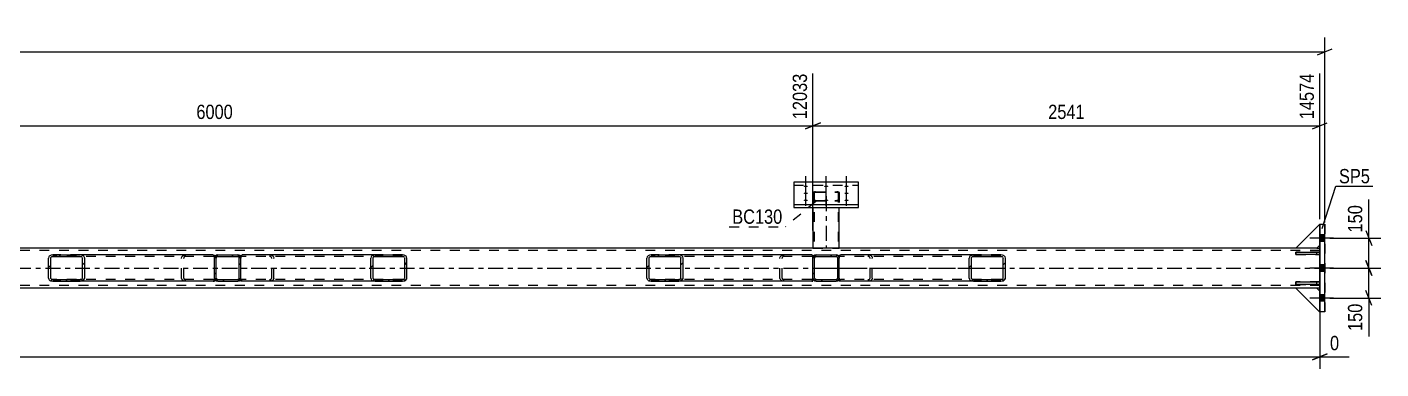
# Model space of a CAD drawing. Header units: millimetres. Extents: x 0 to 12136, y 0 to 297.
# Drawn here: x 11864.8 to 12136.3, y 116.7 to 185.1 of the extents above; entities that cross this region are included whole.
import ezdxf

# ---------------------------------------------------------------- set-up
doc = ezdxf.new("R2010")
doc.units = ezdxf.units.MM
doc.linetypes.add('DXK_LINE_DOT2', pattern=[3.9198, 1.9599, -1.9599])
doc.linetypes.add('DXK_LINE_DOT3', pattern=[5.9187, 2.979, -0.9799, 0.9799, -0.9799])
doc.styles.add('Arial Narrow', font='ARIALN.TTF', dxfattribs={"height": 0.2})

# ---------------------------------------------------------------- blocks, each defined once
blk = doc.blocks.new('Bolt-761550640-5377 - 5365')
at = {"linetype": 'Continuous'}
for points in [[(12124.02, 143.52), (12124.02, 142.2), (12125.02, 142.2), (12125.02, 143.52)], [(12124.02, 143.52), (12124.02, 142.2), (12125.02, 142.2), (12125.02, 143.52)], [(12124.02, 143.52), (12124.02, 142.2), (12125.02, 142.2), (12125.02, 143.52)], [(12124.02, 143.52), (12124.02, 142.2), (12125.02, 142.2), (12125.02, 143.52)], [(12124.02, 137.52), (12124.02, 136.2), (12125.02, 136.2), (12125.02, 137.52)], [(12124.02, 137.52), (12124.02, 136.2), (12125.02, 136.2), (12125.02, 137.52)], [(12124.02, 131.52), (12124.02, 130.2), (12125.02, 130.2), (12125.02, 131.52)], [(12124.02, 131.52), (12124.02, 130.2), (12125.02, 130.2), (12125.02, 131.52)], [(12124.02, 131.52), (12124.02, 130.2), (12125.02, 130.2), (12125.02, 131.52)], [(12124.02, 131.52), (12124.02, 130.2), (12125.02, 130.2), (12125.02, 131.52)]]:
    blk.add_hatch(color=1, dxfattribs=at).paths.add_polyline_path(points)
at = {"color": 1, "linetype": 'Continuous'}
for p, q in [((12126.78, 142.86), (12122.02, 142.86)), ((12126.78, 142.86), (12122.02, 142.86)), ((12126.78, 142.86), (12122.02, 142.86)), ((12126.78, 142.86), (12122.02, 142.86)), ((12125.02, 143.52), (12124.02, 143.52)), ((12125.02, 143.52), (12124.02, 143.52)), ((12125.02, 143.52), (12124.02, 143.52)), ((12125.02, 143.52), (12124.02, 143.52)), ((12125.02, 142.2), (12124.02, 142.2)), ((12125.02, 142.2), (12124.02, 142.2)), ((12125.02, 142.2), (12124.02, 142.2)), ((12125.02, 142.2), (12124.02, 142.2)), ((12126.78, 136.86), (12122.02, 136.86)), ((12126.78, 136.86), (12122.02, 136.86)), ((12125.02, 137.52), (12124.02, 137.52)), ((12125.02, 137.52), (12124.02, 137.52)), ((12125.02, 136.2), (12124.02, 136.2)), ((12125.02, 136.2), (12124.02, 136.2)), ((12126.78, 130.86), (12122.02, 130.86)), ((12126.78, 130.86), (12122.02, 130.86)), ((12126.78, 130.86), (12122.02, 130.86)), ((12126.78, 130.86), (12122.02, 130.86)), ((12125.02, 131.52), (12124.02, 131.52)), ((12125.02, 131.52), (12124.02, 131.52)), ((12125.02, 131.52), (12124.02, 131.52)), ((12125.02, 131.52), (12124.02, 131.52)), ((12125.02, 130.2), (12124.02, 130.2)), ((12125.02, 130.2), (12124.02, 130.2)), ((12125.02, 130.2), (12124.02, 130.2)), ((12125.02, 130.2), (12124.02, 130.2))]:
    blk.add_line(p, q, dxfattribs=at)
blk = doc.blocks.new('Part-761550640-5383 - 5365')
at = {"color": 2, "linetype": 'Continuous'}
for p, q in [((12124.02, 145.66), (12125.02, 145.66)), ((12124.02, 128.06), (12124.02, 145.66)), ((12125.02, 128.06), (12125.02, 145.66)), ((12125.02, 128.06), (12124.02, 128.06))]:
    blk.add_line(p, q, dxfattribs=at)
at = {"color": 7, "linetype": 'DXK_LINE_DOT2'}
for p, q in [((12124.02, 128.06), (12124.02, 145.66)), ((12125.02, 145.66), (12125.02, 128.06))]:
    blk.add_line(p, q, dxfattribs=at)
blk = doc.blocks.new('Bolt-761550640-5390 - 5365')
at = {"linetype": 'Continuous'}
for points in [[(12020.92, 153.09), (12020.83, 153.09), (12020.74, 153.1), (12020.66, 153.12), (12020.6, 153.14), (12020.54, 153.17), (12020.5, 153.19), (12020.49, 153.23), (12020.49, 153.26), (12020.5, 153.29), (12020.54, 153.32), (12020.6, 153.34), (12020.66, 153.36), (12020.74, 153.38), (12020.83, 153.39), (12020.92, 153.39), (12021.01, 153.39), (12021.1, 153.38), (12021.18, 153.36), (12021.25, 153.34), (12021.3, 153.32), (12021.34, 153.29), (12021.36, 153.26), (12021.36, 153.23), (12021.34, 153.19), (12021.3, 153.17), (12021.25, 153.14), (12021.18, 153.12), (12021.1, 153.1), (12021.01, 153.09)], [(12025.04, 153.09), (12024.95, 153.09), (12024.86, 153.1), (12024.78, 153.12), (12024.72, 153.14), (12024.66, 153.17), (12024.62, 153.19), (12024.61, 153.23), (12024.61, 153.26), (12024.62, 153.29), (12024.66, 153.32), (12024.72, 153.34), (12024.78, 153.36), (12024.86, 153.38), (12024.95, 153.39), (12025.04, 153.39), (12025.13, 153.39), (12025.22, 153.38), (12025.3, 153.36), (12025.37, 153.34), (12025.42, 153.32), (12025.46, 153.29), (12025.48, 153.26), (12025.48, 153.23), (12025.46, 153.19), (12025.42, 153.17), (12025.37, 153.14), (12025.3, 153.12), (12025.22, 153.1), (12025.13, 153.09)], [(12029.12, 153.09), (12029.03, 153.09), (12028.94, 153.1), (12028.86, 153.12), (12028.8, 153.14), (12028.74, 153.17), (12028.7, 153.19), (12028.69, 153.23), (12028.69, 153.26), (12028.7, 153.29), (12028.74, 153.32), (12028.8, 153.34), (12028.86, 153.36), (12028.94, 153.38), (12029.03, 153.39), (12029.12, 153.39), (12029.21, 153.39), (12029.3, 153.38), (12029.38, 153.36), (12029.45, 153.34), (12029.5, 153.32), (12029.54, 153.29), (12029.56, 153.26), (12029.56, 153.23), (12029.54, 153.19), (12029.5, 153.17), (12029.45, 153.14), (12029.38, 153.12), (12029.3, 153.1), (12029.21, 153.09)], [(12020.92, 151.69), (12020.83, 151.7), (12020.74, 151.71), (12020.66, 151.72), (12020.6, 151.74), (12020.54, 151.77), (12020.5, 151.8), (12020.49, 151.83), (12020.49, 151.86), (12020.5, 151.89), (12020.54, 151.92), (12020.6, 151.95), (12020.66, 151.97), (12020.74, 151.98), (12020.83, 151.99), (12020.92, 152), (12021.01, 151.99), (12021.1, 151.98), (12021.18, 151.97), (12021.25, 151.95), (12021.3, 151.92), (12021.34, 151.89), (12021.36, 151.86), (12021.36, 151.83), (12021.34, 151.8), (12021.3, 151.77), (12021.25, 151.74), (12021.18, 151.72), (12021.1, 151.71), (12021.01, 151.7)], [(12020.92, 150.29), (12020.83, 150.29), (12020.74, 150.3), (12020.66, 150.31), (12020.6, 150.34), (12020.54, 150.36), (12020.5, 150.39), (12020.49, 150.42), (12020.49, 150.45), (12020.5, 150.48), (12020.54, 150.51), (12020.6, 150.54), (12020.66, 150.56), (12020.74, 150.57), (12020.83, 150.58), (12020.92, 150.59), (12021.01, 150.58), (12021.1, 150.57), (12021.18, 150.56), (12021.25, 150.54), (12021.3, 150.51), (12021.34, 150.48), (12021.36, 150.45), (12021.36, 150.42), (12021.34, 150.39), (12021.3, 150.36), (12021.25, 150.34), (12021.18, 150.31), (12021.1, 150.3), (12021.01, 150.29)], [(12025.04, 150.29), (12024.95, 150.29), (12024.86, 150.3), (12024.78, 150.31), (12024.72, 150.34), (12024.66, 150.36), (12024.62, 150.39), (12024.61, 150.42), (12024.61, 150.45), (12024.62, 150.48), (12024.66, 150.51), (12024.72, 150.54), (12024.78, 150.56), (12024.86, 150.57), (12024.95, 150.58), (12025.04, 150.59), (12025.13, 150.58), (12025.22, 150.57), (12025.3, 150.56), (12025.37, 150.54), (12025.42, 150.51), (12025.46, 150.48), (12025.48, 150.45), (12025.48, 150.42), (12025.46, 150.39), (12025.42, 150.36), (12025.37, 150.34), (12025.3, 150.31), (12025.22, 150.3), (12025.13, 150.29)], [(12029.12, 151.69), (12029.03, 151.7), (12028.94, 151.71), (12028.86, 151.72), (12028.8, 151.74), (12028.74, 151.77), (12028.7, 151.8), (12028.69, 151.83), (12028.69, 151.86), (12028.7, 151.89), (12028.74, 151.92), (12028.8, 151.95), (12028.86, 151.97), (12028.94, 151.98), (12029.03, 151.99), (12029.12, 152), (12029.21, 151.99), (12029.3, 151.98), (12029.38, 151.97), (12029.45, 151.95), (12029.5, 151.92), (12029.54, 151.89), (12029.56, 151.86), (12029.56, 151.83), (12029.54, 151.8), (12029.5, 151.77), (12029.45, 151.74), (12029.38, 151.72), (12029.3, 151.71), (12029.21, 151.7)], [(12029.12, 150.29), (12029.03, 150.29), (12028.94, 150.3), (12028.86, 150.31), (12028.8, 150.34), (12028.74, 150.36), (12028.7, 150.39), (12028.69, 150.42), (12028.69, 150.45), (12028.7, 150.48), (12028.74, 150.51), (12028.8, 150.54), (12028.86, 150.56), (12028.94, 150.57), (12029.03, 150.58), (12029.12, 150.59), (12029.21, 150.58), (12029.3, 150.57), (12029.38, 150.56), (12029.45, 150.54), (12029.5, 150.51), (12029.54, 150.48), (12029.56, 150.45), (12029.56, 150.42), (12029.54, 150.39), (12029.5, 150.36), (12029.45, 150.34), (12029.38, 150.31), (12029.3, 150.3), (12029.21, 150.29)]]:
    blk.add_hatch(color=1, dxfattribs=at).paths.add_polyline_path(points)
at = {"color": 1, "linetype": 'Continuous'}
for p, q in [((12020.92, 152.15), (12020.92, 155.27)), ((12025.04, 152.15), (12025.04, 155.27)), ((12029.12, 152.15), (12029.12, 155.27)), ((12020.92, 150.76), (12020.92, 153.88)), ((12020.92, 149.35), (12020.92, 152.47)), ((12025.04, 149.35), (12025.04, 152.47)), ((12029.12, 150.76), (12029.12, 153.88)), ((12029.12, 149.35), (12029.12, 152.47))]:
    blk.add_line(p, q, dxfattribs=at)
blk = doc.blocks.new('Part-761550640-5522 - 5365')
at = {"color": 2, "linetype": 'Continuous'}
for p, q in [((12031.52, 154.06), (12018.52, 154.06)), ((12018.52, 154.06), (12018.52, 149.01)), ((12031.52, 149.01), (12031.52, 154.06)), ((12018.52, 149.62), (12031.52, 149.62)), ((12018.52, 149.01), (12031.52, 149.01))]:
    blk.add_line(p, q, dxfattribs=at)
at = {"color": 7, "linetype": 'DXK_LINE_DOT2'}
blk.add_line((12018.52, 153.46), (12031.52, 153.46), dxfattribs=at)
blk = doc.blocks.new('Part-761550640-5463 - 5365')
at = {"linetype": 'Continuous'}
h = blk.add_hatch(dxfattribs=at)
h.set_pattern_fill('', scale=0.7, style=0, pattern_type=0)
h.set_pattern_definition([(45, (11940.4137, 134.2726), (-1.57154, 1.57154), [])])
h.paths.add_polyline_path([(11940.08, 134.22), (11940.41, 134.27), (11940.7, 134.41), (11940.89, 134.62), (11940.96, 134.86), (11940.96, 138.86), (11940.89, 139.11), (11940.7, 139.32), (11940.41, 139.46), (11940.08, 139.5), (11934.59, 139.5), (11934.25, 139.46), (11933.97, 139.32), (11933.77, 139.11), (11933.71, 138.86), (11933.71, 134.86), (11933.77, 134.62), (11933.97, 134.41), (11934.25, 134.27), (11934.59, 134.22)])
h.paths.add_polyline_path([(11934.42, 134.57), (11934.28, 134.64), (11934.18, 134.74), (11934.15, 134.86), (11934.15, 138.86), (11934.18, 138.99), (11934.28, 139.09), (11934.42, 139.16), (11934.59, 139.18), (11940.08, 139.18), (11940.25, 139.16), (11940.39, 139.09), (11940.48, 138.99), (11940.52, 138.86), (11940.52, 134.86), (11940.48, 134.74), (11940.39, 134.64), (11940.25, 134.57), (11940.08, 134.54), (11934.59, 134.54)])
at = {"color": 2, "linetype": 'Continuous'}
for p, q in [((11907.66, 139.47), (11907.91, 139.5)), ((11907.66, 139.47), (11907.66, 138.86)), ((11934.59, 139.5), (11907.91, 139.5)), ((11933.77, 139.11), (11933.71, 138.86)), ((11933.71, 134.86), (11933.71, 138.86)), ((11934.15, 138.86), (11934.18, 138.99)), ((11934.15, 134.86), (11934.15, 138.86)), ((11934.59, 139.5), (11934.25, 139.46)), ((11934.42, 139.16), (11934.59, 139.18)), ((11934.59, 139.5), (11940.08, 139.5)), ((11934.59, 139.18), (11940.08, 139.18)), ((11940.41, 139.46), (11940.08, 139.5)), ((11940.08, 139.18), (11940.25, 139.16)), ((11940.48, 138.99), (11940.52, 138.86)), ((11940.52, 134.86), (11940.52, 138.86)), ((11940.96, 138.86), (11940.89, 139.11)), ((11940.96, 134.86), (11940.96, 138.86)), ((11907.66, 134.27), (11907.66, 134.86)), ((11907.66, 134.26), (11907.66, 134.27)), ((11907.91, 134.22), (11907.66, 134.26)), ((11934.59, 134.22), (11907.91, 134.22)), ((11933.71, 134.86), (11933.77, 134.62)), ((11934.18, 134.74), (11934.15, 134.86)), ((11934.25, 134.27), (11934.59, 134.22)), ((11934.59, 134.54), (11934.42, 134.57)), ((11934.59, 134.54), (11940.08, 134.54)), ((11934.59, 134.22), (11940.08, 134.22)), ((11940.25, 134.57), (11940.08, 134.54)), ((11940.08, 134.22), (11940.41, 134.27)), ((11940.52, 134.86), (11940.48, 134.74)), ((11940.89, 134.62), (11940.96, 134.86))]:
    blk.add_line(p, q, dxfattribs=at)
at = {"color": 7, "linetype": 'DXK_LINE_DOT2'}
for p, q in [((11907.66, 139.47), (11907.66, 139.12)), ((11907.75, 139.16), (11907.66, 139.12)), ((11907.66, 134.41), (11907.66, 138.86)), ((11907.91, 139.18), (11907.75, 139.16)), ((11940.08, 139.18), (11907.91, 139.18)), ((11913.41, 139.5), (11913.74, 139.46)), ((11913.57, 139.16), (11913.41, 139.18)), ((11913.84, 138.86), (11913.81, 138.99)), ((11913.84, 134.86), (11913.84, 138.86)), ((11914.22, 139.11), (11914.28, 138.86)), ((11914.28, 134.86), (11914.28, 138.86)), ((11940.08, 139.5), (11934.59, 139.5)), ((11907.66, 134.61), (11907.75, 134.57)), ((11907.75, 134.57), (11907.91, 134.54)), ((11940.08, 134.54), (11907.91, 134.54)), ((11913.41, 134.54), (11913.57, 134.57)), ((11913.74, 134.27), (11913.41, 134.22)), ((11913.81, 134.74), (11913.84, 134.86)), ((11914.28, 134.86), (11914.22, 134.62)), ((11940.08, 134.22), (11934.59, 134.22))]:
    blk.add_line(p, q, dxfattribs=at)
at = {"color": 7, "linetype": 'DXK_LINE_DOT3'}
blk.add_line((11903.81, 136.86), (11937.33, 136.86), dxfattribs=at)
at = {"color": 7, "linetype": 'DXK_LINE_DOT2'}
for centre, radius, start, end in [((11913.47, 138.77), 0.401, 32.4106, 75.4454), ((11913.54, 138.68), 0.802, 32.4106, 75.4454), ((11913.47, 134.96), 0.401, 284.5546, 327.5894), ((11913.54, 135.05), 0.802, 284.5546, 327.5894)]:
    blk.add_arc(centre, radius, start, end, dxfattribs=at)
at = {"color": 2, "linetype": 'Continuous'}
for centre, radius, start, end in [((11934.45, 138.68), 0.802, 104.5546, 147.5894), ((11934.52, 138.77), 0.401, 104.5546, 147.5894), ((11940.14, 138.77), 0.401, 32.4106, 75.4454), ((11940.21, 138.68), 0.802, 32.4106, 75.4454), ((11934.45, 135.05), 0.802, 212.4106, 255.4454), ((11934.52, 134.96), 0.401, 212.4106, 255.4454), ((11940.14, 134.96), 0.401, 284.5546, 327.5894), ((11940.21, 135.05), 0.802, 284.5546, 327.5894)]:
    blk.add_arc(centre, radius, start, end, dxfattribs=at)
blk = doc.blocks.new('Part-761550640-5400 - 5365')
at = {"color": 2, "linetype": 'Continuous'}
for p, q in [((12119.22, 133.59), (12119.22, 134.07)), ((12119.22, 134.07), (12124.02, 134.07)), ((12124.02, 133.59), (12119.22, 133.59)), ((12124.02, 134.07), (12124.02, 133.59))]:
    blk.add_line(p, q, dxfattribs=at)
at = {"color": 7, "linetype": 'DXK_LINE_DOT2'}
blk.add_line((12123.42, 133.59), (12123.42, 134.07), dxfattribs=at)
blk = doc.blocks.new('Part-761550640-5465 - 5365')
at = {"linetype": 'Continuous'}
h = blk.add_hatch(dxfattribs=at)
h.set_pattern_fill('', scale=0.7, style=0, pattern_type=0)
h.set_pattern_definition([(45, (12060.4133, 134.2726), (-1.57154, 1.57154), [])])
h.paths.add_polyline_path([(12060.08, 134.22), (12060.41, 134.27), (12060.7, 134.41), (12060.89, 134.62), (12060.96, 134.86), (12060.96, 138.86), (12060.89, 139.11), (12060.7, 139.32), (12060.41, 139.46), (12060.08, 139.5), (12054.59, 139.5), (12054.25, 139.46), (12053.96, 139.32), (12053.77, 139.11), (12053.71, 138.86), (12053.71, 134.86), (12053.77, 134.62), (12053.96, 134.41), (12054.25, 134.27), (12054.59, 134.22)])
h.paths.add_polyline_path([(12054.42, 134.57), (12054.28, 134.64), (12054.18, 134.74), (12054.15, 134.86), (12054.15, 138.86), (12054.18, 138.99), (12054.28, 139.09), (12054.42, 139.16), (12054.59, 139.18), (12060.08, 139.18), (12060.25, 139.16), (12060.39, 139.09), (12060.48, 138.99), (12060.52, 138.86), (12060.52, 134.86), (12060.48, 134.74), (12060.39, 134.64), (12060.25, 134.57), (12060.08, 134.54), (12054.59, 134.54)])
at = {"color": 2, "linetype": 'Continuous'}
for p, q in [((12027.66, 139.47), (12027.91, 139.5)), ((12027.66, 139.47), (12027.66, 138.86)), ((12054.59, 139.5), (12027.91, 139.5)), ((12053.77, 139.11), (12053.71, 138.86)), ((12053.71, 134.86), (12053.71, 138.86)), ((12054.15, 138.86), (12054.18, 138.99)), ((12054.15, 134.86), (12054.15, 138.86)), ((12054.59, 139.5), (12054.25, 139.46)), ((12054.42, 139.16), (12054.59, 139.18)), ((12054.59, 139.5), (12060.08, 139.5)), ((12054.59, 139.18), (12060.08, 139.18)), ((12060.41, 139.46), (12060.08, 139.5)), ((12060.08, 139.18), (12060.25, 139.16)), ((12060.48, 138.99), (12060.52, 138.86)), ((12060.52, 134.86), (12060.52, 138.86)), ((12060.96, 138.86), (12060.89, 139.11)), ((12060.96, 134.86), (12060.96, 138.86)), ((12027.66, 134.27), (12027.66, 134.86)), ((12027.66, 134.26), (12027.66, 134.27)), ((12027.91, 134.22), (12027.66, 134.26)), ((12054.59, 134.22), (12027.91, 134.22)), ((12053.71, 134.86), (12053.77, 134.62)), ((12054.18, 134.74), (12054.15, 134.86)), ((12054.25, 134.27), (12054.59, 134.22)), ((12054.59, 134.54), (12054.42, 134.57)), ((12054.59, 134.54), (12060.08, 134.54)), ((12054.59, 134.22), (12060.08, 134.22)), ((12060.25, 134.57), (12060.08, 134.54)), ((12060.08, 134.22), (12060.41, 134.27)), ((12060.52, 134.86), (12060.48, 134.74)), ((12060.89, 134.62), (12060.96, 134.86))]:
    blk.add_line(p, q, dxfattribs=at)
at = {"color": 7, "linetype": 'DXK_LINE_DOT2'}
for p, q in [((12027.66, 139.12), (12027.66, 139.47)), ((12027.75, 139.16), (12027.66, 139.12)), ((12027.66, 134.41), (12027.66, 138.86)), ((12027.91, 139.18), (12027.75, 139.16)), ((12060.08, 139.18), (12027.91, 139.18)), ((12033.41, 139.5), (12033.74, 139.46)), ((12033.57, 139.16), (12033.41, 139.18)), ((12033.84, 138.86), (12033.81, 138.99)), ((12033.84, 134.86), (12033.84, 138.86)), ((12034.22, 139.11), (12034.28, 138.86)), ((12034.28, 134.86), (12034.28, 138.86)), ((12060.08, 139.5), (12054.59, 139.5)), ((12027.66, 134.61), (12027.75, 134.57)), ((12027.75, 134.57), (12027.91, 134.54)), ((12060.08, 134.54), (12027.91, 134.54)), ((12033.41, 134.54), (12033.57, 134.57)), ((12033.74, 134.27), (12033.41, 134.22)), ((12033.81, 134.74), (12033.84, 134.86)), ((12034.28, 134.86), (12034.22, 134.62)), ((12060.08, 134.22), (12054.59, 134.22))]:
    blk.add_line(p, q, dxfattribs=at)
at = {"color": 7, "linetype": 'DXK_LINE_DOT3'}
blk.add_line((12023.81, 136.86), (12057.33, 136.86), dxfattribs=at)
at = {"color": 7, "linetype": 'DXK_LINE_DOT2'}
for centre, radius, start, end in [((12033.47, 138.77), 0.401, 32.4105, 75.4453), ((12033.54, 138.68), 0.802, 32.4105, 75.4453), ((12033.47, 134.96), 0.401, 284.5547, 327.5895), ((12033.54, 135.05), 0.802, 284.5547, 327.5895)]:
    blk.add_arc(centre, radius, start, end, dxfattribs=at)
at = {"color": 2, "linetype": 'Continuous'}
for centre, radius, start, end in [((12054.45, 138.68), 0.802, 104.5547, 147.5895), ((12054.52, 138.77), 0.401, 104.5547, 147.5895), ((12060.14, 138.77), 0.401, 32.4105, 75.4453), ((12060.21, 138.68), 0.802, 32.4105, 75.4453), ((12054.45, 135.05), 0.802, 212.4105, 255.4453), ((12054.52, 134.96), 0.401, 212.4105, 255.4453), ((12060.14, 134.96), 0.401, 284.5547, 327.5895), ((12060.21, 135.05), 0.802, 284.5547, 327.5895)]:
    blk.add_arc(centre, radius, start, end, dxfattribs=at)
blk = doc.blocks.new('Part-761550640-5401 - 5365')
at = {"color": 2, "linetype": 'Continuous'}
for p, q in [((12119.22, 139.59), (12119.22, 140.07)), ((12119.22, 140.07), (12124.02, 140.07)), ((12124.02, 139.59), (12119.22, 139.59)), ((12124.02, 140.07), (12124.02, 139.59))]:
    blk.add_line(p, q, dxfattribs=at)
at = {"color": 7, "linetype": 'DXK_LINE_DOT2'}
blk.add_line((12123.42, 139.59), (12123.42, 140.07), dxfattribs=at)
blk = doc.blocks.new('Part-761550640-5402 - 5365')
at = {"color": 7, "linetype": 'DXK_LINE_DOT2'}
for p, q in [((12124.02, 134.07), (12119.22, 134.07)), ((12119.22, 134.07), (12119.22, 133.59)), ((12119.22, 133.59), (12124.02, 133.59)), ((12123.42, 133.59), (12123.42, 134.07)), ((12124.02, 133.59), (12124.02, 134.07))]:
    blk.add_line(p, q, dxfattribs=at)
blk = doc.blocks.new('Part-761550640-5403 - 5365')
at = {"color": 7, "linetype": 'DXK_LINE_DOT2'}
for p, q in [((12124.02, 140.07), (12119.22, 140.07)), ((12119.22, 140.07), (12119.22, 139.59)), ((12119.22, 139.59), (12124.02, 139.59)), ((12123.42, 139.59), (12123.42, 140.07)), ((12124.02, 139.59), (12124.02, 140.07))]:
    blk.add_line(p, q, dxfattribs=at)
blk = doc.blocks.new('Part-761550640-5406 - 5365')
at = {"color": 7, "linetype": 'DXK_LINE_DOT2'}
for p, q in [((12119.22, 140.86), (12124.02, 145.66)), ((12124.02, 145.66), (12124.02, 141.46)), ((12124.02, 141.46), (12123.42, 140.86)), ((12123.42, 140.86), (12119.22, 140.86))]:
    blk.add_line(p, q, dxfattribs=at)
blk = doc.blocks.new('Part-761550640-5473 - 5365')
at = {"linetype": 'Continuous'}
h = blk.add_hatch(dxfattribs=at)
h.set_pattern_fill('', scale=0.7, style=0, pattern_type=0)
h.set_pattern_definition([(45, (11907.2622, 134.2726), (-1.57154, 1.57154), [])])
h.paths.add_polyline_path([(11907.02, 134.22), (11907.26, 134.27), (11907.47, 134.41), (11907.61, 134.62), (11907.66, 134.86), (11907.66, 138.86), (11907.61, 139.11), (11907.47, 139.32), (11907.26, 139.46), (11907.02, 139.5), (11903.02, 139.5), (11902.77, 139.46), (11902.56, 139.32), (11902.43, 139.11), (11902.38, 138.86), (11902.38, 134.86), (11902.43, 134.62), (11902.56, 134.41), (11902.77, 134.27), (11903.02, 134.22)])
h.paths.add_polyline_path([(11902.89, 134.57), (11902.79, 134.64), (11902.72, 134.74), (11902.7, 134.86), (11902.7, 138.86), (11902.72, 138.99), (11902.79, 139.09), (11902.89, 139.16), (11903.02, 139.18), (11907.02, 139.18), (11907.14, 139.16), (11907.24, 139.09), (11907.31, 138.99), (11907.34, 138.86), (11907.34, 134.86), (11907.31, 134.74), (11907.24, 134.64), (11907.14, 134.57), (11907.02, 134.54), (11903.02, 134.54)])
at = {"color": 7, "linetype": 'DXK_LINE_DOT2'}
for p, q in [((11902.38, 138.86), (11902.43, 139.11)), ((11902.38, 134.86), (11902.38, 138.86)), ((11902.72, 138.99), (11902.7, 138.86)), ((11902.7, 134.86), (11902.7, 138.86)), ((11902.77, 139.46), (11903.02, 139.5)), ((11903.02, 139.18), (11902.89, 139.16)), ((11903.02, 139.5), (11907.02, 139.5)), ((11903.02, 139.18), (11907.02, 139.18)), ((11907.02, 139.5), (11907.26, 139.46)), ((11907.14, 139.16), (11907.02, 139.18)), ((11907.34, 138.86), (11907.31, 138.99)), ((11907.34, 134.86), (11907.34, 138.86)), ((11907.61, 139.11), (11907.66, 138.86)), ((11907.66, 134.86), (11907.66, 138.86)), ((11902.43, 134.62), (11902.38, 134.86)), ((11902.7, 134.86), (11902.72, 134.74)), ((11903.02, 134.22), (11902.77, 134.27)), ((11902.89, 134.57), (11903.02, 134.54)), ((11903.02, 134.54), (11907.02, 134.54)), ((11903.02, 134.22), (11907.02, 134.22)), ((11907.02, 134.54), (11907.14, 134.57)), ((11907.26, 134.27), (11907.02, 134.22)), ((11907.31, 134.74), (11907.34, 134.86)), ((11907.66, 134.86), (11907.61, 134.62))]:
    blk.add_line(p, q, dxfattribs=at)
at = {"color": 2, "linetype": 'Continuous'}
for p, q in [((11902.43, 139.11), (11902.38, 138.86)), ((11902.38, 134.86), (11902.38, 138.86)), ((11902.7, 138.86), (11902.72, 138.99)), ((11902.7, 134.86), (11902.7, 138.86)), ((11903.02, 139.5), (11902.77, 139.46)), ((11902.89, 139.16), (11903.02, 139.18)), ((11903.02, 139.5), (11907.02, 139.5)), ((11903.02, 139.18), (11907.02, 139.18)), ((11907.26, 139.46), (11907.02, 139.5)), ((11907.02, 139.18), (11907.14, 139.16)), ((11907.31, 138.99), (11907.34, 138.86)), ((11907.34, 134.86), (11907.34, 138.86)), ((11907.66, 138.86), (11907.61, 139.11)), ((11907.66, 134.86), (11907.66, 138.86)), ((11902.38, 134.86), (11902.43, 134.62)), ((11902.72, 134.74), (11902.7, 134.86)), ((11902.77, 134.27), (11903.02, 134.22)), ((11903.02, 134.54), (11902.89, 134.57)), ((11903.02, 134.54), (11907.02, 134.54)), ((11903.02, 134.22), (11907.02, 134.22)), ((11907.14, 134.57), (11907.02, 134.54)), ((11907.02, 134.22), (11907.26, 134.27)), ((11907.34, 134.86), (11907.31, 134.74)), ((11907.61, 134.62), (11907.66, 134.86))]:
    blk.add_line(p, q, dxfattribs=at)
at = {"color": 7, "linetype": 'DXK_LINE_DOT3'}
blk.add_line((11905.02, 136.86), (11905.02, 136.86), dxfattribs=at)
at = {"color": 7, "linetype": 'DXK_LINE_DOT2'}
for centre, radius, start, end in [((11903.02, 138.86), 0.64, 112.5, 157.5), ((11903.02, 138.86), 0.32, 112.5, 157.5), ((11907.02, 138.86), 0.32, 22.5, 67.5), ((11907.02, 138.86), 0.64, 22.5, 67.5), ((11903.02, 134.86), 0.64, 202.5, 247.5), ((11903.02, 134.86), 0.32, 202.5, 247.5), ((11907.02, 134.86), 0.32, 292.5, 337.5), ((11907.02, 134.86), 0.64, 292.5, 337.5)]:
    blk.add_arc(centre, radius, start, end, dxfattribs=at)
at = {"color": 2, "linetype": 'Continuous'}
for centre, radius, start, end in [((11903.02, 138.86), 0.64, 112.5, 157.5), ((11903.02, 138.86), 0.32, 112.5, 157.5), ((11907.02, 138.86), 0.32, 22.5, 67.5), ((11907.02, 138.86), 0.64, 22.5, 67.5), ((11903.02, 134.86), 0.64, 202.5, 247.5), ((11903.02, 134.86), 0.32, 202.5, 247.5), ((11907.02, 134.86), 0.32, 292.5, 337.5), ((11907.02, 134.86), 0.64, 292.5, 337.5)]:
    blk.add_arc(centre, radius, start, end, dxfattribs=at)
blk = doc.blocks.new('Part-761550640-5409 - 5365')
at = {"color": 2, "linetype": 'Continuous'}
for p, q in [((12119.22, 140.86), (12124.02, 145.66)), ((12124.02, 141.46), (12123.42, 140.86)), ((12123.42, 140.86), (12119.22, 140.86))]:
    blk.add_line(p, q, dxfattribs=at)
at = {"color": 7, "linetype": 'DXK_LINE_DOT2'}
blk.add_line((12124.02, 141.46), (12124.02, 145.66), dxfattribs=at)
blk = doc.blocks.new('Part-761550640-5412 - 5365')
at = {"color": 7, "linetype": 'DXK_LINE_DOT2'}
for p, q in [((12119.22, 140.86), (12124.02, 145.66)), ((12124.02, 145.66), (12124.02, 141.46)), ((12124.02, 141.46), (12123.42, 140.86)), ((12123.42, 140.86), (12119.22, 140.86))]:
    blk.add_line(p, q, dxfattribs=at)
blk = doc.blocks.new('Part-761550640-5415 - 5365')
at = {"color": 7, "linetype": 'DXK_LINE_DOT2'}
for p, q in [((12123.42, 132.83), (12119.22, 132.83)), ((12119.22, 132.83), (12124.02, 128.03)), ((12124.02, 132.23), (12123.42, 132.83)), ((12124.02, 128.03), (12124.02, 132.23))]:
    blk.add_line(p, q, dxfattribs=at)
blk = doc.blocks.new('Part-761550640-5418 - 5365')
at = {"color": 2, "linetype": 'Continuous'}
for p, q in [((12123.42, 132.83), (12119.22, 132.83)), ((12119.22, 132.83), (12124.02, 128.03)), ((12124.02, 132.23), (12123.42, 132.83)), ((12124.02, 128.06), (12124.02, 128.03))]:
    blk.add_line(p, q, dxfattribs=at)
at = {"color": 7, "linetype": 'DXK_LINE_DOT2'}
blk.add_line((12124.02, 128.03), (12124.02, 132.23), dxfattribs=at)
blk = doc.blocks.new('Part-761550640-5421 - 5365')
at = {"color": 7, "linetype": 'DXK_LINE_DOT2'}
for p, q in [((12123.42, 132.83), (12119.22, 132.83)), ((12119.22, 132.83), (12124.02, 128.03)), ((12124.02, 132.23), (12123.42, 132.83)), ((12124.02, 128.03), (12124.02, 132.23))]:
    blk.add_line(p, q, dxfattribs=at)
blk = doc.blocks.new('Part-761550640-5487 - 5365')
at = {"linetype": 'Continuous'}
h = blk.add_hatch(dxfattribs=at)
h.set_pattern_fill('', scale=0.7, style=0, pattern_type=0)
h.set_pattern_definition([(45, (11995.7846, 134.2726), (-1.57154, 1.57154), [])])
h.paths.add_polyline_path([(11995.45, 134.22), (11995.78, 134.27), (11996.07, 134.41), (11996.26, 134.62), (11996.33, 134.86), (11996.33, 138.86), (11996.26, 139.11), (11996.07, 139.32), (11995.78, 139.46), (11995.45, 139.5), (11989.96, 139.5), (11989.62, 139.46), (11989.34, 139.32), (11989.15, 139.11), (11989.08, 138.86), (11989.08, 134.86), (11989.15, 134.62), (11989.34, 134.41), (11989.62, 134.27), (11989.96, 134.22)])
h.paths.add_polyline_path([(11989.79, 134.57), (11989.65, 134.64), (11989.55, 134.74), (11989.52, 134.86), (11989.52, 138.86), (11989.55, 138.99), (11989.65, 139.09), (11989.79, 139.16), (11989.96, 139.18), (11995.45, 139.18), (11995.62, 139.16), (11995.76, 139.09), (11995.85, 138.99), (11995.89, 138.86), (11995.89, 134.86), (11995.85, 134.74), (11995.76, 134.64), (11995.62, 134.57), (11995.45, 134.54), (11989.96, 134.54)])
at = {"color": 2, "linetype": 'Continuous'}
for p, q in [((11989.15, 139.11), (11989.08, 138.86)), ((11989.08, 134.86), (11989.08, 138.86)), ((11989.52, 138.86), (11989.55, 138.99)), ((11989.52, 134.86), (11989.52, 138.86)), ((11989.96, 139.5), (11989.62, 139.46)), ((11989.79, 139.16), (11989.96, 139.18)), ((11989.96, 139.5), (11995.45, 139.5)), ((11989.96, 139.18), (11995.45, 139.18)), ((12022.12, 139.5), (11995.45, 139.5)), ((11995.78, 139.46), (11995.45, 139.5)), ((11995.45, 139.18), (11995.62, 139.16)), ((11995.85, 138.99), (11995.89, 138.86)), ((11995.89, 134.86), (11995.89, 138.86)), ((11996.33, 138.86), (11996.26, 139.11)), ((11996.33, 134.86), (11996.33, 138.86)), ((12022.12, 139.5), (12022.38, 139.47)), ((12022.38, 139.47), (12022.38, 139.46)), ((12022.38, 139.46), (12022.38, 139.32)), ((12022.38, 139.32), (12022.38, 138.86)), ((11989.08, 134.86), (11989.15, 134.62)), ((11989.55, 134.74), (11989.52, 134.86)), ((11989.62, 134.27), (11989.96, 134.22)), ((11989.96, 134.54), (11989.79, 134.57)), ((11989.96, 134.54), (11995.45, 134.54)), ((11989.96, 134.22), (11995.45, 134.22)), ((11995.62, 134.57), (11995.45, 134.54)), ((11995.45, 134.22), (11995.78, 134.27)), ((12022.12, 134.22), (11995.45, 134.22)), ((11995.89, 134.86), (11995.85, 134.74)), ((11996.26, 134.62), (11996.33, 134.86)), ((12022.12, 134.22), (12022.38, 134.26)), ((12022.38, 134.26), (12022.38, 134.86))]:
    blk.add_line(p, q, dxfattribs=at)
at = {"color": 7, "linetype": 'DXK_LINE_DOT2'}
for p, q in [((11995.45, 139.5), (11989.96, 139.5)), ((12022.12, 139.18), (11989.96, 139.18)), ((12015.75, 138.86), (12015.82, 139.11)), ((12015.75, 134.86), (12015.75, 138.86)), ((12016.22, 138.99), (12016.19, 138.86)), ((12016.19, 134.86), (12016.19, 138.86)), ((12016.29, 139.46), (12016.63, 139.5)), ((12016.63, 139.18), (12016.46, 139.16)), ((12022.29, 139.16), (12022.12, 139.18)), ((12022.38, 139.12), (12022.29, 139.16)), ((12022.38, 139.47), (12022.38, 139.47)), ((12022.38, 139.32), (12022.38, 139.12)), ((12022.38, 134.86), (12022.38, 139.11)), ((12022.12, 134.54), (11989.96, 134.54)), ((11995.45, 134.22), (11989.96, 134.22)), ((12015.82, 134.62), (12015.75, 134.86)), ((12016.19, 134.86), (12016.22, 134.74)), ((12016.63, 134.22), (12016.29, 134.27)), ((12016.46, 134.57), (12016.63, 134.54)), ((12022.12, 134.54), (12022.29, 134.57)), ((12022.29, 134.57), (12022.38, 134.61))]:
    blk.add_line(p, q, dxfattribs=at)
at = {"color": 2, "linetype": 'Continuous'}
for centre, radius, start, end in [((11989.82, 138.68), 0.802, 104.5547, 147.5896), ((11989.89, 138.77), 0.401, 104.5547, 147.5896), ((11995.52, 138.77), 0.401, 32.4104, 75.4453), ((11995.58, 138.68), 0.802, 32.4104, 75.4453), ((11989.82, 135.05), 0.802, 212.4104, 255.4453), ((11989.89, 134.96), 0.401, 212.4104, 255.4453), ((11995.52, 134.96), 0.401, 284.5547, 327.5896), ((11995.58, 135.05), 0.802, 284.5547, 327.5896)]:
    blk.add_arc(centre, radius, start, end, dxfattribs=at)
at = {"color": 7, "linetype": 'DXK_LINE_DOT2'}
for centre, radius, start, end in [((12016.49, 138.68), 0.802, 104.5547, 147.5896), ((12016.56, 138.77), 0.401, 104.5547, 147.5896), ((12016.49, 135.05), 0.802, 212.4104, 255.4453), ((12016.56, 134.96), 0.401, 212.4104, 255.4453)]:
    blk.add_arc(centre, radius, start, end, dxfattribs=at)
blk = doc.blocks.new('Part-761550640-5427 - 5365')
at = {"color": 2, "linetype": 'Continuous'}
for p, q in [((11572.08, 140.86), (11571.48, 140.86)), ((11584.28, 140.86), (11576.28, 140.86)), ((12119.22, 140.86), (11584.38, 140.86)), ((12123.42, 140.86), (12124.02, 140.86)), ((11584.28, 132.86), (11571.48, 132.86)), ((12124.02, 132.86), (11584.38, 132.86))]:
    blk.add_line(p, q, dxfattribs=at)
at = {"color": 7, "linetype": 'DXK_LINE_DOT2'}
for p, q in [((11571.48, 132.86), (11571.48, 140.86)), ((11584.28, 140.38), (11571.48, 140.38)), ((11576.28, 140.86), (11572.08, 140.86)), ((12124.02, 140.38), (11584.38, 140.38)), ((12123.42, 140.86), (12119.22, 140.86)), ((12124.02, 140.86), (12124.02, 132.86)), ((11584.28, 133.34), (11571.48, 133.34)), ((12124.02, 133.34), (11584.38, 133.34)), ((12124.02, 132.86), (12124.02, 132.94))]:
    blk.add_line(p, q, dxfattribs=at)
at = {"color": 7, "linetype": 'DXK_LINE_DOT3'}
for p, q in [((11571.48, 136.86), (11584.28, 136.86)), ((11584.38, 136.86), (12124.02, 136.86))]:
    blk.add_line(p, q, dxfattribs=at)
blk = doc.blocks.new('Part-761550640-5471 - 5365')
at = {"linetype": 'Continuous'}
h = blk.add_hatch(dxfattribs=at)
h.set_pattern_fill('', scale=0.7, style=0, pattern_type=0)
h.set_pattern_definition([(45, (12027.262, 134.2726), (-1.57154, 1.57154), [])])
h.paths.add_polyline_path([(12027.02, 134.22), (12027.26, 134.27), (12027.47, 134.41), (12027.61, 134.62), (12027.66, 134.86), (12027.66, 138.86), (12027.61, 139.11), (12027.47, 139.32), (12027.26, 139.46), (12027.02, 139.5), (12023.02, 139.5), (12022.77, 139.46), (12022.56, 139.32), (12022.43, 139.11), (12022.38, 138.86), (12022.38, 134.86), (12022.43, 134.62), (12022.56, 134.41), (12022.77, 134.27), (12023.02, 134.22)])
h.paths.add_polyline_path([(12022.89, 134.57), (12022.79, 134.64), (12022.72, 134.74), (12022.7, 134.86), (12022.7, 138.86), (12022.72, 138.99), (12022.79, 139.09), (12022.89, 139.16), (12023.02, 139.18), (12027.02, 139.18), (12027.14, 139.16), (12027.24, 139.09), (12027.31, 138.99), (12027.34, 138.86), (12027.34, 134.86), (12027.31, 134.74), (12027.24, 134.64), (12027.14, 134.57), (12027.02, 134.54), (12023.02, 134.54)])
at = {"color": 7, "linetype": 'DXK_LINE_DOT2'}
for p, q in [((12022.38, 138.86), (12022.43, 139.11)), ((12022.38, 134.86), (12022.38, 138.86)), ((12022.72, 138.99), (12022.7, 138.86)), ((12022.7, 134.86), (12022.7, 138.86)), ((12022.77, 139.46), (12023.02, 139.5)), ((12023.02, 139.18), (12022.89, 139.16)), ((12023.02, 139.5), (12027.02, 139.5)), ((12023.02, 139.18), (12027.02, 139.18)), ((12027.02, 139.5), (12027.26, 139.46)), ((12027.14, 139.16), (12027.02, 139.18)), ((12027.34, 138.86), (12027.31, 138.99)), ((12027.34, 134.86), (12027.34, 138.86)), ((12027.61, 139.11), (12027.66, 138.86)), ((12027.66, 134.86), (12027.66, 138.86)), ((12022.43, 134.62), (12022.38, 134.86)), ((12022.7, 134.86), (12022.72, 134.74)), ((12023.02, 134.22), (12022.77, 134.27)), ((12022.89, 134.57), (12023.02, 134.54)), ((12023.02, 134.54), (12027.02, 134.54)), ((12023.02, 134.22), (12027.02, 134.22)), ((12027.02, 134.54), (12027.14, 134.57)), ((12027.26, 134.27), (12027.02, 134.22)), ((12027.31, 134.74), (12027.34, 134.86)), ((12027.66, 134.86), (12027.61, 134.62))]:
    blk.add_line(p, q, dxfattribs=at)
at = {"color": 2, "linetype": 'Continuous'}
for p, q in [((12022.43, 139.11), (12022.38, 138.86)), ((12022.38, 134.86), (12022.38, 138.86)), ((12022.7, 138.86), (12022.72, 138.99)), ((12022.7, 134.86), (12022.7, 138.86)), ((12023.02, 139.5), (12022.77, 139.46)), ((12022.89, 139.16), (12023.02, 139.18)), ((12023.02, 139.5), (12027.02, 139.5)), ((12023.02, 139.18), (12027.02, 139.18)), ((12027.26, 139.46), (12027.02, 139.5)), ((12027.02, 139.18), (12027.14, 139.16)), ((12027.31, 138.99), (12027.34, 138.86)), ((12027.34, 134.86), (12027.34, 138.86)), ((12027.66, 138.86), (12027.61, 139.11)), ((12027.66, 134.86), (12027.66, 138.86)), ((12022.38, 134.86), (12022.43, 134.62)), ((12022.72, 134.74), (12022.7, 134.86)), ((12022.77, 134.27), (12023.02, 134.22)), ((12023.02, 134.54), (12022.89, 134.57)), ((12023.02, 134.54), (12027.02, 134.54)), ((12023.02, 134.22), (12027.02, 134.22)), ((12027.14, 134.57), (12027.02, 134.54)), ((12027.02, 134.22), (12027.26, 134.27)), ((12027.34, 134.86), (12027.31, 134.74)), ((12027.61, 134.62), (12027.66, 134.86))]:
    blk.add_line(p, q, dxfattribs=at)
at = {"color": 7, "linetype": 'DXK_LINE_DOT3'}
blk.add_line((12025.02, 136.86), (12025.02, 136.86), dxfattribs=at)
at = {"color": 7, "linetype": 'DXK_LINE_DOT2'}
for centre, radius, start, end in [((12023.02, 138.86), 0.64, 112.5, 157.5), ((12023.02, 138.86), 0.32, 112.5, 157.5), ((12027.02, 138.86), 0.32, 22.5, 67.5), ((12027.02, 138.86), 0.64, 22.5, 67.5), ((12023.02, 134.86), 0.64, 202.5, 247.5), ((12023.02, 134.86), 0.32, 202.5, 247.5), ((12027.02, 134.86), 0.32, 292.5, 337.5), ((12027.02, 134.86), 0.64, 292.5, 337.5)]:
    blk.add_arc(centre, radius, start, end, dxfattribs=at)
at = {"color": 2, "linetype": 'Continuous'}
for centre, radius, start, end in [((12023.02, 138.86), 0.64, 112.5, 157.5), ((12023.02, 138.86), 0.32, 112.5, 157.5), ((12027.02, 138.86), 0.32, 22.5, 67.5), ((12027.02, 138.86), 0.64, 22.5, 67.5), ((12023.02, 134.86), 0.64, 202.5, 247.5), ((12023.02, 134.86), 0.32, 202.5, 247.5), ((12027.02, 134.86), 0.32, 292.5, 337.5), ((12027.02, 134.86), 0.64, 292.5, 337.5)]:
    blk.add_arc(centre, radius, start, end, dxfattribs=at)
blk = doc.blocks.new('Part-761550640-5478 - 5365')
at = {"color": 7, "linetype": 'DXK_LINE_DOT2'}
for p, q in [((12022.42, 152.04), (12022.38, 151.98)), ((12022.52, 152.09), (12022.42, 152.04)), ((12022.68, 152.13), (12022.52, 152.09)), ((12022.64, 152.01), (12022.69, 152.03)), ((12022.86, 152.14), (12022.68, 152.13)), ((12022.69, 152.03), (12022.77, 152.05)), ((12022.77, 152.05), (12022.86, 152.06)), ((12022.86, 152.14), (12027.18, 152.14)), ((12022.86, 152.06), (12027.18, 152.06)), ((12027.37, 152.13), (12027.18, 152.14)), ((12027.18, 152.06), (12027.27, 152.05)), ((12027.27, 152.05), (12027.35, 152.03)), ((12027.35, 152.03), (12027.4, 152.01)), ((12027.52, 152.09), (12027.37, 152.13)), ((12027.63, 152.04), (12027.52, 152.09)), ((12027.66, 151.98), (12027.63, 152.04)), ((12022.38, 151.98), (12022.38, 149.01)), ((12022.38, 150.5), (12022.42, 150.44)), ((12022.42, 150.44), (12022.52, 150.38)), ((12022.52, 150.38), (12022.68, 150.35)), ((12022.62, 151.98), (12022.64, 152.01)), ((12022.62, 151.98), (12022.62, 140.86)), ((12022.64, 150.47), (12022.62, 150.5)), ((12022.69, 150.44), (12022.64, 150.47)), ((12022.68, 150.35), (12022.86, 150.33)), ((12022.77, 150.42), (12022.69, 150.44)), ((12022.86, 150.42), (12022.77, 150.42)), ((12022.86, 150.42), (12027.18, 150.42)), ((12022.86, 150.33), (12027.18, 150.33)), ((12027.27, 150.42), (12027.18, 150.42)), ((12027.18, 150.33), (12027.37, 150.35)), ((12027.35, 150.44), (12027.27, 150.42)), ((12027.4, 150.47), (12027.35, 150.44)), ((12027.37, 150.35), (12027.52, 150.38)), ((12027.4, 152.01), (12027.42, 151.98)), ((12027.42, 150.5), (12027.4, 150.47)), ((12027.42, 151.98), (12027.42, 140.86)), ((12027.52, 150.38), (12027.63, 150.44)), ((12027.63, 150.44), (12027.66, 150.5)), ((12027.66, 151.98), (12027.66, 149.01)), ((12022.38, 140.86), (12027.66, 140.86))]:
    blk.add_line(p, q, dxfattribs=at)
at = {"color": 7, "linetype": 'DXK_LINE_DOT3'}
blk.add_line((12025.02, 151.24), (12025.02, 140.86), dxfattribs=at)
at = {"color": 2, "linetype": 'Continuous'}
for p, q in [((12022.38, 149.01), (12022.38, 140.86)), ((12027.66, 140.86), (12027.66, 149.01))]:
    blk.add_line(p, q, dxfattribs=at)
blk = doc.blocks.new('Part-761550640-5486 - 5365')
at = {"linetype": 'Continuous'}
h = blk.add_hatch(dxfattribs=at)
h.set_pattern_fill('', scale=0.7, style=0, pattern_type=0)
h.set_pattern_definition([(45, (11875.7846, 134.2726), (-1.57154, 1.57154), [])])
h.paths.add_polyline_path([(11875.45, 134.22), (11875.78, 134.27), (11876.07, 134.41), (11876.26, 134.62), (11876.33, 134.86), (11876.33, 138.86), (11876.26, 139.11), (11876.07, 139.32), (11875.78, 139.46), (11875.45, 139.5), (11869.96, 139.5), (11869.62, 139.46), (11869.34, 139.32), (11869.15, 139.11), (11869.08, 138.86), (11869.08, 134.86), (11869.15, 134.62), (11869.34, 134.41), (11869.62, 134.27), (11869.96, 134.22)])
h.paths.add_polyline_path([(11869.79, 134.57), (11869.65, 134.64), (11869.55, 134.74), (11869.52, 134.86), (11869.52, 138.86), (11869.55, 138.99), (11869.65, 139.09), (11869.79, 139.16), (11869.96, 139.18), (11875.45, 139.18), (11875.62, 139.16), (11875.76, 139.09), (11875.85, 138.99), (11875.89, 138.86), (11875.89, 134.86), (11875.85, 134.74), (11875.76, 134.64), (11875.62, 134.57), (11875.45, 134.54), (11869.96, 134.54)])
at = {"color": 2, "linetype": 'Continuous'}
for p, q in [((11869.15, 139.11), (11869.08, 138.86)), ((11869.08, 134.86), (11869.08, 138.86)), ((11869.52, 138.86), (11869.55, 138.99)), ((11869.52, 134.86), (11869.52, 138.86)), ((11869.96, 139.5), (11869.62, 139.46)), ((11869.79, 139.16), (11869.96, 139.18)), ((11869.96, 139.5), (11875.45, 139.5)), ((11869.96, 139.18), (11875.45, 139.18)), ((11902.12, 139.5), (11875.45, 139.5)), ((11875.78, 139.46), (11875.45, 139.5)), ((11875.45, 139.18), (11875.62, 139.16)), ((11875.85, 138.99), (11875.89, 138.86)), ((11875.89, 134.86), (11875.89, 138.86)), ((11876.33, 138.86), (11876.26, 139.11)), ((11876.33, 134.86), (11876.33, 138.86)), ((11902.12, 139.5), (11902.38, 139.47)), ((11902.38, 139.47), (11902.38, 139.46)), ((11902.38, 139.46), (11902.38, 139.32)), ((11902.38, 139.32), (11902.38, 138.86)), ((11869.08, 134.86), (11869.15, 134.62)), ((11869.55, 134.74), (11869.52, 134.86)), ((11869.62, 134.27), (11869.96, 134.22)), ((11869.96, 134.54), (11869.79, 134.57)), ((11869.96, 134.54), (11875.45, 134.54)), ((11869.96, 134.22), (11875.45, 134.22)), ((11875.62, 134.57), (11875.45, 134.54)), ((11875.45, 134.22), (11875.78, 134.27)), ((11902.12, 134.22), (11875.45, 134.22)), ((11875.89, 134.86), (11875.85, 134.74)), ((11876.26, 134.62), (11876.33, 134.86)), ((11902.12, 134.22), (11902.38, 134.26)), ((11902.38, 134.26), (11902.38, 134.86))]:
    blk.add_line(p, q, dxfattribs=at)
at = {"color": 7, "linetype": 'DXK_LINE_DOT2'}
for p, q in [((11875.45, 139.5), (11869.96, 139.5)), ((11902.12, 139.18), (11869.96, 139.18)), ((11895.75, 138.86), (11895.82, 139.11)), ((11895.75, 134.86), (11895.75, 138.86)), ((11896.22, 138.99), (11896.19, 138.86)), ((11896.19, 134.86), (11896.19, 138.86)), ((11896.29, 139.46), (11896.63, 139.5)), ((11896.63, 139.18), (11896.46, 139.16)), ((11902.29, 139.16), (11902.12, 139.18)), ((11902.38, 139.12), (11902.29, 139.16)), ((11902.38, 139.32), (11902.38, 139.12)), ((11902.38, 134.86), (11902.38, 139.11)), ((11902.12, 134.54), (11869.96, 134.54)), ((11875.45, 134.22), (11869.96, 134.22)), ((11895.82, 134.62), (11895.75, 134.86)), ((11896.19, 134.86), (11896.22, 134.74)), ((11896.63, 134.22), (11896.29, 134.27)), ((11896.46, 134.57), (11896.63, 134.54)), ((11902.12, 134.54), (11902.29, 134.57)), ((11902.29, 134.57), (11902.38, 134.61))]:
    blk.add_line(p, q, dxfattribs=at)
at = {"color": 2, "linetype": 'Continuous'}
for centre, radius, start, end in [((11869.82, 138.68), 0.802, 104.5547, 147.5896), ((11869.89, 138.77), 0.401, 104.5547, 147.5896), ((11875.52, 138.77), 0.401, 32.4104, 75.4453), ((11875.58, 138.68), 0.802, 32.4104, 75.4453), ((11869.82, 135.05), 0.802, 212.4104, 255.4453), ((11869.89, 134.96), 0.401, 212.4104, 255.4453), ((11875.52, 134.96), 0.401, 284.5547, 327.5896), ((11875.58, 135.05), 0.802, 284.5547, 327.5896)]:
    blk.add_arc(centre, radius, start, end, dxfattribs=at)
at = {"color": 7, "linetype": 'DXK_LINE_DOT2'}
for centre, radius, start, end in [((11896.49, 138.68), 0.802, 104.5547, 147.5896), ((11896.56, 138.77), 0.401, 104.5547, 147.5896), ((11896.49, 135.05), 0.802, 212.4104, 255.4453), ((11896.56, 134.96), 0.401, 212.4104, 255.4453)]:
    blk.add_arc(centre, radius, start, end, dxfattribs=at)
blk = doc.blocks.new('StraightDimension-761550640-5657 - 5365')
at = {"color": 7, "linetype": 'Continuous'}
for p, q in [((12133.27, 144.36), (12134.47, 141.36)), ((12126.02, 142.86), (12136.27, 142.86)), ((12133.87, 136.86), (12133.87, 142.86)), ((12126.02, 136.86), (12136.27, 136.86)), ((12134.47, 135.36), (12133.27, 138.36))]:
    blk.add_line(p, q, dxfattribs=at)
at = {"color": 0}
blk.add_wipeout([(12133.12, 150.07), (12128.92, 150.07), (12128.92, 143.39), (12133.12, 143.39)], dxfattribs=at)
at = {"color": 7, "linetype": 'Continuous'}
blk.add_line((12133.87, 142.86), (12133.87, 150.6), dxfattribs=at)
blk.add_line((12133.87, 142.86), (12133.87, 150.6), dxfattribs=at)
at = {"color": 3, "style": 'Arial Narrow'}
blk.add_text('150', height=2.863, rotation=90.0002, dxfattribs=at).set_placement((12132.52, 143.99))
blk = doc.blocks.new('StraightDimension-761550640-5589 - 5365')
at = {"color": 7, "linetype": 'Continuous'}
for p, q in [((11571.48, 127.03), (11571.48, 116.69)), ((12124.02, 127.03), (12124.02, 116.69)), ((11572.98, 119.69), (11569.98, 118.49)), ((12122.52, 118.49), (12125.52, 119.69)), ((11571.48, 119.09), (12124.02, 119.09))]:
    blk.add_line(p, q, dxfattribs=at)
at = {"color": 0}
blk.add_wipeout([(11852.92, 119.84), (11852.92, 124.04), (11842.58, 124.04), (11842.58, 119.84)], dxfattribs=at)
at = {"color": 3, "style": 'Arial Narrow'}
blk.add_text('14574', height=2.863, dxfattribs=at).set_placement((11843.18, 120.44))
blk = doc.blocks.new('StraightDimension-761550640-5618 - 5365')
at = {"color": 7, "linetype": 'Continuous'}
for p, q in [((12124.02, 144.66), (12124.02, 116.66)), ((12124.02, 127.03), (12124.02, 116.66)), ((12122.52, 118.46), (12125.52, 119.66)), ((12125.52, 119.66), (12122.52, 118.46)), ((12124.02, 119.06), (12124.02, 119.06))]:
    blk.add_line(p, q, dxfattribs=at)
at = {"color": 0}
blk.add_wipeout([(12128.49, 119.81), (12128.49, 124.01), (12125.46, 124.01), (12125.46, 119.81)], dxfattribs=at)
at = {"color": 7, "linetype": 'Continuous'}
blk.add_line((12124.02, 119.06), (12129.93, 119.06), dxfattribs=at)
blk.add_line((12124.02, 119.06), (12129.93, 119.06), dxfattribs=at)
at = {"color": 3, "style": 'Arial Narrow'}
blk.add_text('0', height=2.86, dxfattribs=at).set_placement((12126.06, 120.41))
blk = doc.blocks.new('StraightDimension-761550640-5649 - 5365')
at = {"color": 7, "linetype": 'Continuous'}
for p, q in [((12126.02, 136.86), (12136.27, 136.86)), ((12133.27, 138.36), (12134.47, 135.36)), ((12133.87, 130.86), (12133.87, 136.86)), ((12126.02, 130.86), (12136.27, 130.86)), ((12134.47, 129.36), (12133.27, 132.36))]:
    blk.add_line(p, q, dxfattribs=at)
at = {"color": 0}
blk.add_wipeout([(12133.12, 130.34), (12128.92, 130.34), (12128.92, 123.65), (12133.12, 123.65)], dxfattribs=at)
at = {"color": 7, "linetype": 'Continuous'}
blk.add_line((12133.87, 130.86), (12133.87, 123.13), dxfattribs=at)
blk.add_line((12133.87, 130.86), (12133.87, 123.13), dxfattribs=at)
at = {"color": 3, "style": 'Arial Narrow'}
blk.add_text('150', height=2.863, rotation=90.0002, dxfattribs=at).set_placement((12132.52, 124.25))
blk = doc.blocks.new('StraightDimension-761550640-5666 - 5365')
at = {"color": 7, "linetype": 'Continuous'}
for p, q in [((12022.38, 144.37), (12022.38, 175.81)), ((12124.02, 146.66), (12124.02, 175.81)), ((12023.88, 165.97), (12020.88, 164.77)), ((12122.52, 164.77), (12125.52, 165.97)), ((12022.38, 165.37), (12124.02, 165.37))]:
    blk.add_line(p, q, dxfattribs=at)
at = {"color": 0, "linetype": 'Continuous'}
blk.add_wipeout([(12123.42, 176.41), (12119.22, 176.41), (12119.22, 166.07), (12123.42, 166.07)], dxfattribs=at)
at = {"color": 0}
blk.add_wipeout([(12077.46, 166.12), (12077.46, 170.32), (12068.95, 170.32), (12068.95, 166.12)], dxfattribs=at)
at = {"color": 3, "linetype": 'Continuous', "style": 'Arial Narrow'}
blk.add_text('14574', height=2.863, rotation=90.0002, dxfattribs=at).set_placement((12122.82, 166.67))
at = {"color": 3, "style": 'Arial Narrow'}
blk.add_text('2541', height=2.863, dxfattribs=at).set_placement((12069.55, 166.72))
blk = doc.blocks.new('StraightDimension-761550640-5686 - 5365')
at = {"color": 7, "linetype": 'Continuous'}
for p, q in [((11782.38, 143.18), (11782.38, 173.98)), ((12022.38, 144.37), (12022.38, 175.81)), ((11783.88, 165.97), (11780.88, 164.77)), ((12020.88, 164.77), (12023.88, 165.97)), ((11782.38, 165.37), (12022.38, 165.37))]:
    blk.add_line(p, q, dxfattribs=at)
at = {"color": 0, "linetype": 'Continuous'}
blk.add_wipeout([(12021.78, 176.41), (12017.58, 176.41), (12017.58, 166.07), (12021.78, 166.07)], dxfattribs=at)
at = {"color": 0}
blk.add_wipeout([(11906.64, 166.12), (11906.64, 170.32), (11898.13, 170.32), (11898.13, 166.12)], dxfattribs=at)
at = {"color": 3, "linetype": 'Continuous', "style": 'Arial Narrow'}
blk.add_text('12033', height=2.863, rotation=90.0002, dxfattribs=at).set_placement((12021.18, 166.67))
at = {"color": 3, "style": 'Arial Narrow'}
blk.add_text('6000', height=2.863, dxfattribs=at).set_placement((11898.73, 166.72))
blk = doc.blocks.new('StraightDimension-761550640-5752 - 5365')
at = {"color": 7, "linetype": 'Continuous'}
for p, q in [((11570.48, 146.66), (11570.48, 183.03)), ((12125.02, 146), (12125.02, 183.03)), ((11571.98, 180.78), (11568.98, 179.58)), ((11570.48, 180.18), (12125.02, 180.18)), ((12123.52, 179.58), (12126.52, 180.78))]:
    blk.add_line(p, q, dxfattribs=at)
at = {"color": 0}
blk.add_wipeout([(11852.92, 180.93), (11852.92, 185.13), (11842.58, 185.13), (11842.58, 180.93)], dxfattribs=at)
at = {"color": 3, "style": 'Arial Narrow'}
blk.add_text('14624', height=2.863, dxfattribs=at).set_placement((11843.18, 181.53))
blk = doc.blocks.new('Mark-761550640-5379 - 5365')
at = {"color": 0}
blk.add_wipeout([(12134.07, 153.84), (12134.07, 156.84), (12127.86, 156.84), (12127.86, 153.84)], dxfattribs=at)
blk.add_wipeout([(12134.07, 153.84), (12134.07, 156.84), (12127.86, 156.84), (12127.86, 153.84)], dxfattribs=at)
at = {"color": 30, "linetype": 'Continuous'}
for p, q in [((12124.51, 144.78), (12127.26, 153.24)), ((12127.26, 153.24), (12134.67, 153.24))]:
    blk.add_line(p, q, dxfattribs=at)
at = {"color": 3, "style": 'Arial Narrow'}
blk.add_text('SP5', height=2.863, dxfattribs=at).set_placement((12127.86, 153.84))
blk = doc.blocks.new('Mark-761550640-5474 - 5365')
at = {"color": 0}
blk.add_wipeout([(12016.24, 145.73), (12016.24, 148.73), (12006.19, 148.73), (12006.19, 145.73)], dxfattribs=at)
blk.add_wipeout([(12016.24, 145.73), (12016.24, 148.73), (12006.19, 148.73), (12006.19, 145.73)], dxfattribs=at)
at = {"color": 30, "linetype": 'DXK_LINE_DOT2'}
for p in [(12022.95, 150.17), (12005.59, 145.13)]:
    blk.add_line(p, (12016.84, 145.13), dxfattribs=at)
at = {"color": 3, "style": 'Arial Narrow'}
blk.add_text('BC130', height=2.863, dxfattribs=at).set_placement((12006.19, 145.73))

msp = doc.modelspace()

# ---------------------------------------------------------------- block references
for name in ['Bolt-761550640-5390 - 5365', 'Part-761550640-5522 - 5365', 'Part-761550640-5478 - 5365', 'Part-761550640-5406 - 5365', 'Part-761550640-5409 - 5365', 'Part-761550640-5412 - 5365', 'Part-761550640-5383 - 5365', 'Bolt-761550640-5377 - 5365', 'Part-761550640-5427 - 5365', 'Part-761550640-5486 - 5365', 'Part-761550640-5473 - 5365', 'Part-761550640-5463 - 5365', 'Part-761550640-5487 - 5365', 'Part-761550640-5471 - 5365', 'Part-761550640-5465 - 5365', 'Part-761550640-5401 - 5365', 'Part-761550640-5403 - 5365', 'Part-761550640-5400 - 5365', 'Part-761550640-5402 - 5365', 'Part-761550640-5415 - 5365', 'Part-761550640-5418 - 5365', 'Part-761550640-5421 - 5365']:
    msp.add_blockref(name, (0, 0))

# ---------------------------------------------------------------- next in the draw order: block references
for name in ['StraightDimension-761550640-5657 - 5365', 'StraightDimension-761550640-5589 - 5365']:
    msp.add_blockref(name, (0, 0))

# ---------------------------------------------------------------- next in the draw order: block references
msp.add_blockref('StraightDimension-761550640-5618 - 5365', (0, 0))

# ---------------------------------------------------------------- next in the draw order: block references
for name in ['StraightDimension-761550640-5666 - 5365', 'StraightDimension-761550640-5649 - 5365']:
    msp.add_blockref(name, (0, 0))

# ---------------------------------------------------------------- next in the draw order: block references
msp.add_blockref('StraightDimension-761550640-5686 - 5365', (0, 0))

# ---------------------------------------------------------------- next in the draw order: block references
msp.add_blockref('StraightDimension-761550640-5752 - 5365', (0, 0))

# ---------------------------------------------------------------- next in the draw order: block references
for name in ['Mark-761550640-5379 - 5365', 'Mark-761550640-5474 - 5365']:
    msp.add_blockref(name, (0, 0))

doc.saveas('drawing.dxf')
